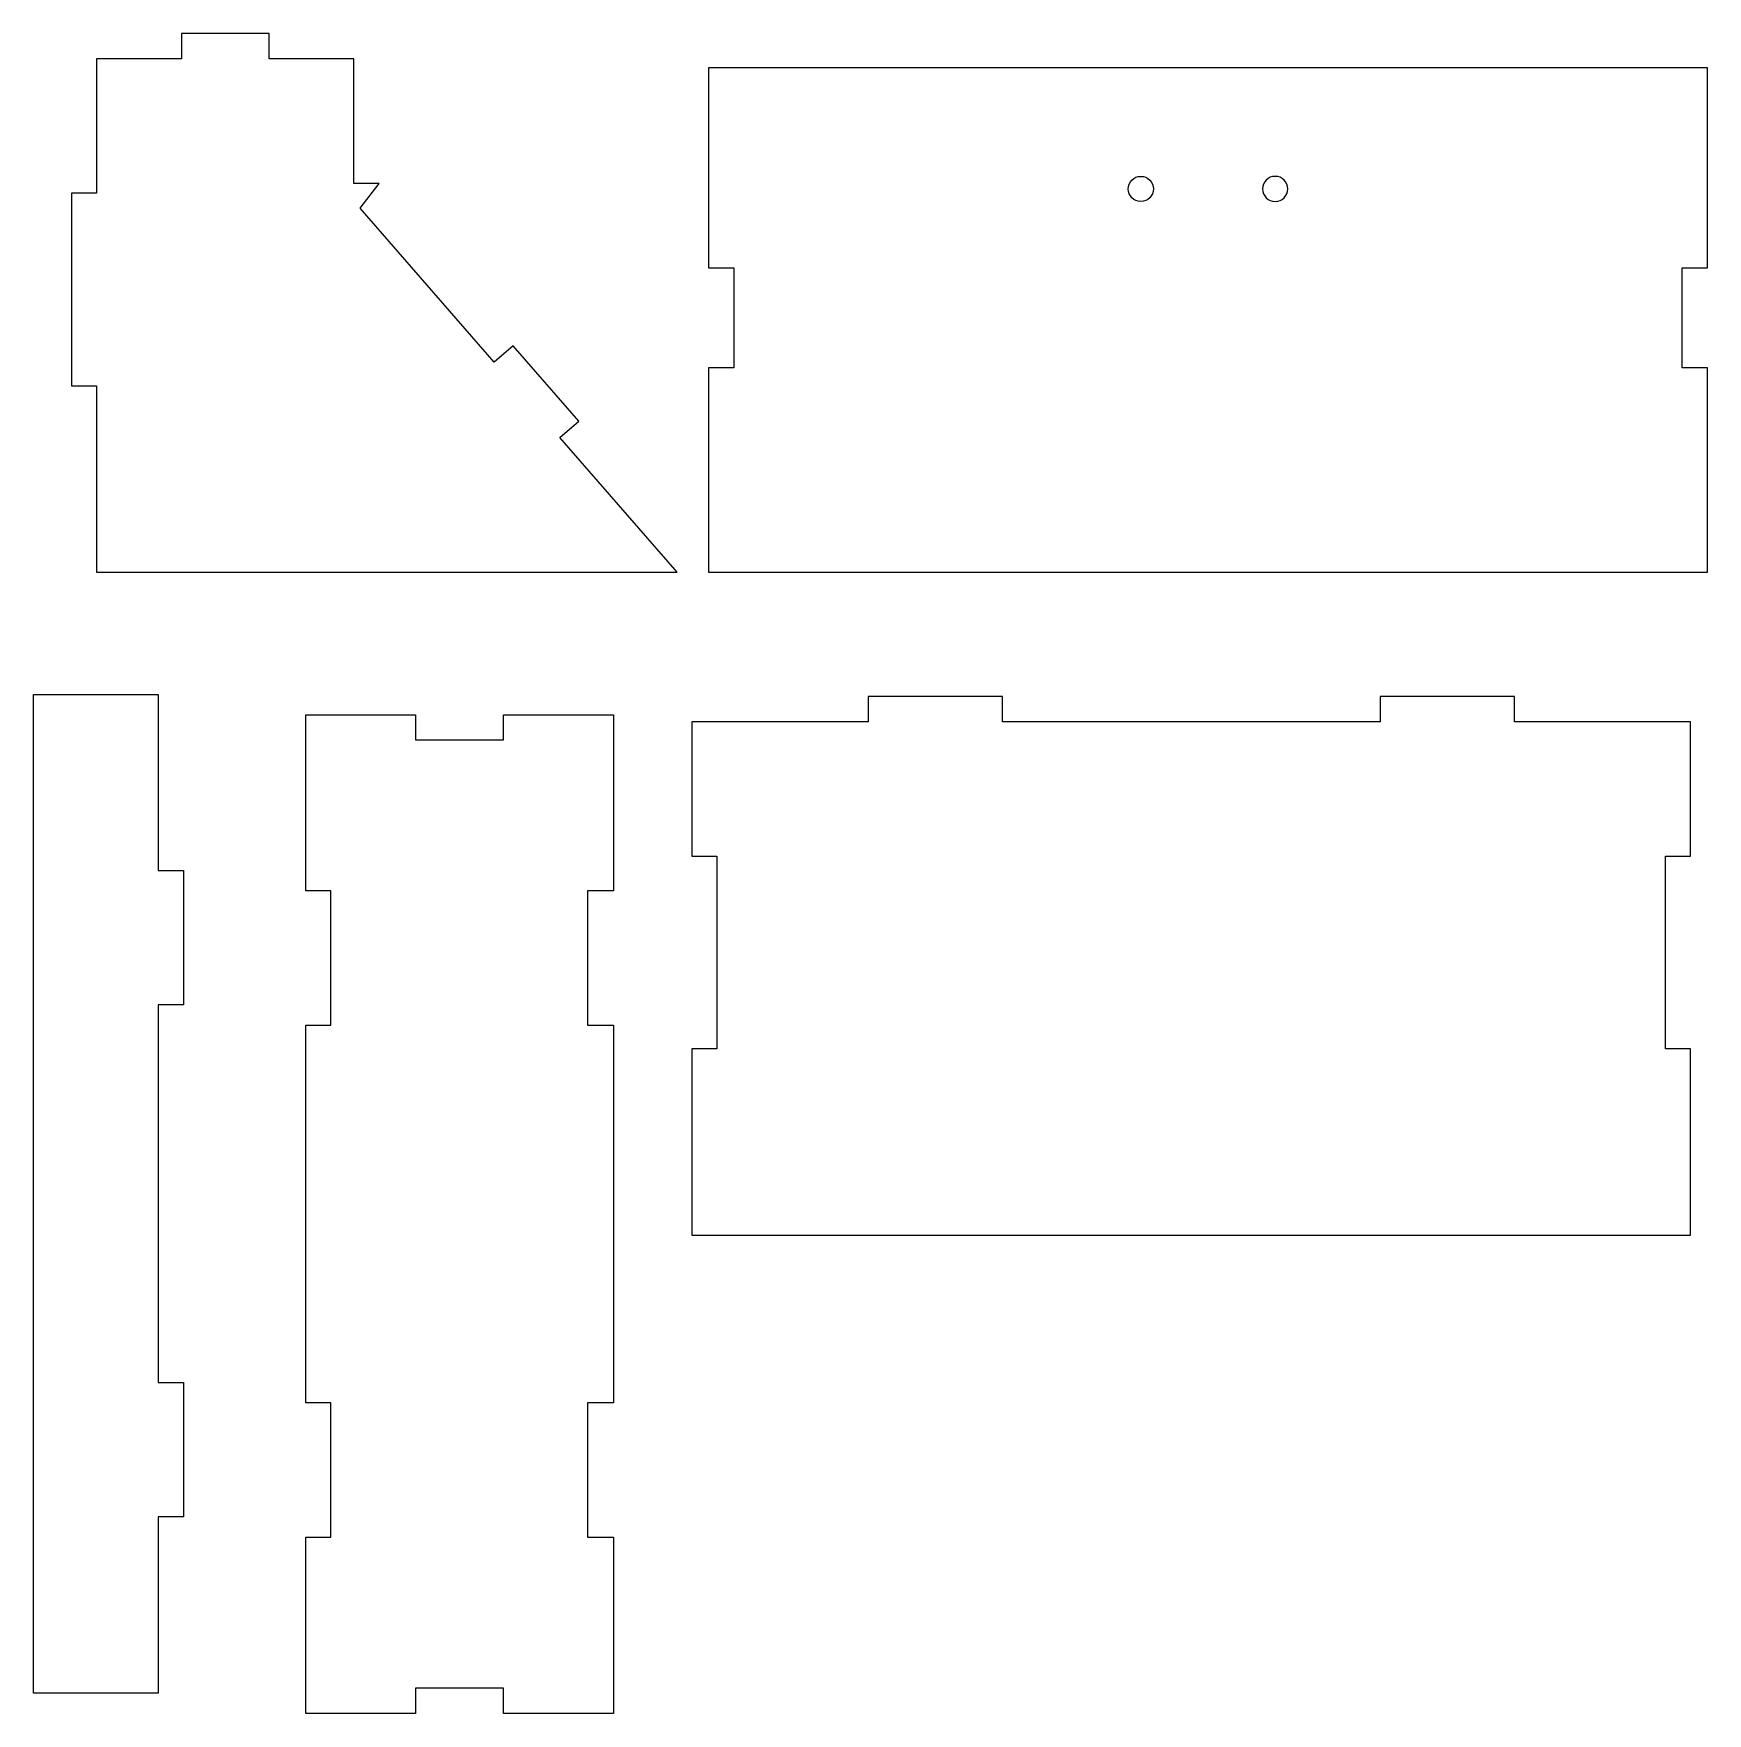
# Model space of a CAD drawing. Extents: x -94 to 105, y -104 to 96.
import ezdxf

# ---------------------------------------------------------------- set-up
doc = ezdxf.new("R2010")
doc.units = 0
doc.layers.add('DEFAULT', color=7, linetype='CONTINUOUS')

msp = doc.modelspace()

# ---------------------------------------------------------------- linework, layer by layer
at = {"layer": 'DEFAULT'}
for p, q in [((-66.35, 96.16), (-76.82, 96.16)), ((-76.82, 96.16), (-76.82, 93.16)), ((-66.35, 93.16), (-66.35, 96.16)), ((-76.82, 93.16), (-86.91, 93.16)), ((-86.91, 93.16), (-86.91, 77.15)), ((-56.26, 93.16), (-66.35, 93.16)), ((-56.26, 78.31), (-56.26, 93.16)), ((105, 92.09), (-14, 92.09)), ((-14, 92.09), (-14, 68.23)), ((105, 68.23), (105, 92.09)), ((-53.26, 78.31), (-56.26, 78.31)), ((-55.52, 75.34), (-53.26, 78.31)), ((-86.91, 77.15), (-89.91, 77.15)), ((-89.91, 77.15), (-89.91, 54.17)), ((-39.54, 56.99), (-55.52, 75.34)), ((-14, 68.23), (-11, 68.23)), ((-11, 68.23), (-11, 56.34)), ((102, 56.34), (102, 68.23)), ((102, 68.23), (105, 68.23)), ((-37.27, 58.96), (-39.54, 56.99)), ((-29.46, 49.99), (-37.27, 58.96)), ((-11, 56.34), (-14, 56.34)), ((-14, 56.34), (-14, 32)), ((105, 56.34), (102, 56.34)), ((105, 32), (105, 56.34)), ((-89.91, 54.17), (-86.91, 54.17)), ((-86.91, 54.17), (-86.91, 32)), ((-31.72, 48.02), (-29.46, 49.99)), ((-17.76, 32), (-31.72, 48.02)), ((-86.91, 32), (-17.76, 32)), ((-14, 32), (105, 32)), ((-94.42, 17.42), (-79.58, 17.42)), ((-94.42, -101.58), (-94.42, 17.42)), ((-79.58, 17.42), (-79.58, -3.58)), ((21, 17.16), (5, 17.16)), ((5, 17.16), (5, 14.16)), ((21, 14.16), (21, 17.16)), ((82, 17.16), (66, 17.16)), ((66, 17.16), (66, 14.16)), ((82, 14.16), (82, 17.16)), ((-62, -6), (-62, 15)), ((-62, 15), (-48.91, 15)), ((-48.91, 15), (-48.91, 12)), ((-38.44, 12), (-38.44, 15)), ((-38.44, 15), (-25.35, 15)), ((-25.35, 15), (-25.35, -6)), ((5, 14.16), (-16, 14.16)), ((-16, 14.16), (-16, -1.85)), ((66, 14.16), (21, 14.16)), ((103, 14.16), (82, 14.16)), ((103, -1.85), (103, 14.16)), ((-48.91, 12), (-38.44, 12)), ((-16, -1.85), (-13, -1.85)), ((-13, -1.85), (-13, -24.83)), ((100, -24.83), (100, -1.85)), ((100, -1.85), (103, -1.85)), ((-79.58, -3.58), (-76.58, -3.58)), ((-76.58, -3.58), (-76.58, -19.58)), ((-59, -6), (-62, -6)), ((-59, -22), (-59, -6)), ((-25.35, -6), (-28.44, -6)), ((-28.44, -6), (-28.44, -22)), ((-76.58, -19.58), (-79.58, -19.58)), ((-79.58, -19.58), (-79.58, -64.58)), ((-62, -67), (-62, -22)), ((-62, -22), (-59, -22)), ((-28.44, -22), (-25.35, -22)), ((-25.35, -22), (-25.35, -67)), ((-13, -24.83), (-16, -24.83)), ((-16, -24.83), (-16, -47)), ((103, -24.83), (100, -24.83)), ((103, -47), (103, -24.83)), ((-16, -47), (103, -47)), ((-79.58, -64.58), (-76.58, -64.58)), ((-76.58, -64.58), (-76.58, -80.58)), ((-59, -67), (-62, -67)), ((-59, -83), (-59, -67)), ((-25.35, -67), (-28.44, -67)), ((-28.44, -67), (-28.44, -83)), ((-76.58, -80.58), (-79.58, -80.58)), ((-79.58, -80.58), (-79.58, -101.58)), ((-62, -104), (-62, -83)), ((-62, -83), (-59, -83)), ((-28.44, -83), (-25.35, -83)), ((-25.35, -83), (-25.35, -104)), ((-79.58, -101.58), (-94.42, -101.58)), ((-38.44, -101), (-48.91, -101)), ((-48.91, -101), (-48.91, -104)), ((-38.44, -104), (-38.44, -101)), ((-48.91, -104), (-62, -104)), ((-25.35, -104), (-38.44, -104))]:
    msp.add_line(p, q, dxfattribs=at)
msp.add_circle((37.5, 77.65), 1.5, dxfattribs=at)
at = {"layer": 'DEFAULT', "extrusion": (1.75852e-16, -5.55112e-17, -1)}
msp.add_circle((-53.5, 77.65), 1.5, dxfattribs=at)

doc.saveas('drawing.dxf')
